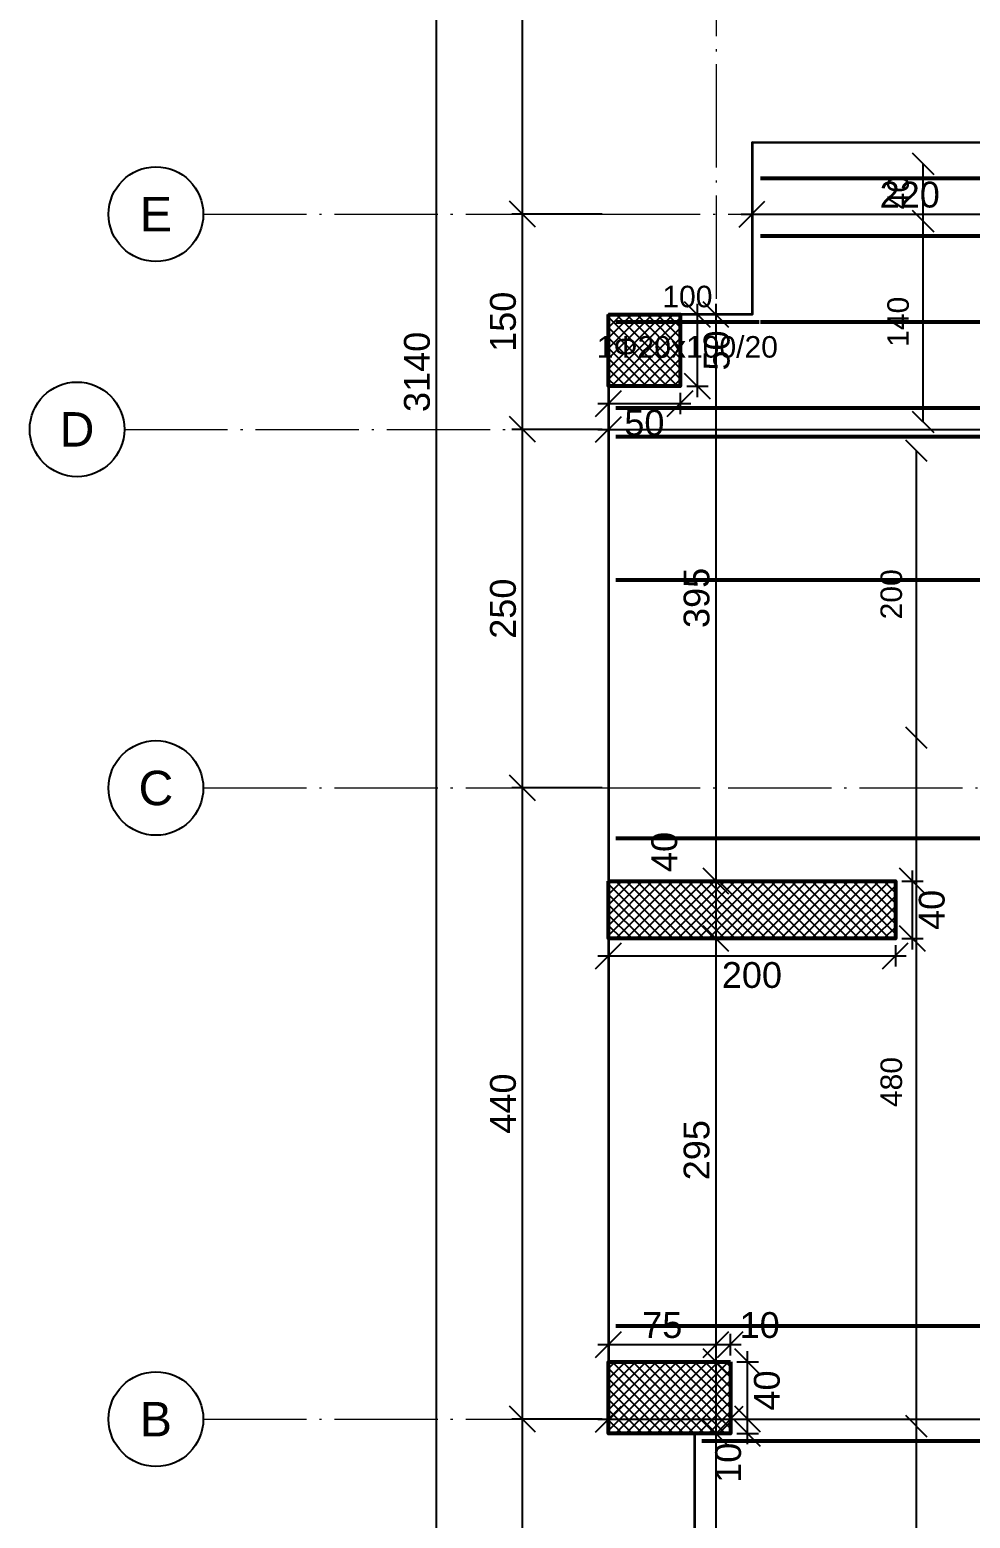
# Model space of a CAD drawing. Header units: millimetres. Extents: x -404 to 6018, y -5139 to 7890.
# Drawn here: x -404 to 252, y 571 to 1609 of the extents above; entities that cross this region are included whole.
import ezdxf
from ezdxf.enums import TextEntityAlignment as Align

# ---------------------------------------------------------------- set-up
doc = ezdxf.new("R2010")
doc.units = ezdxf.units.MM
doc.linetypes.add('ZWCAD_ISO04W100', pattern=[30.5, 24, -3, 0.5, -3])
for name, color, linetype, lineweight in [('AXIS LINES', 255, 'ZWCAD_ISO04W100', 13), ('COLUMN', 140, 'Continuous', 53), ('SLAB', 3, 'Continuous', 35), ('WALL', 10, 'Continuous', 53)]:
    doc.layers.add(name, color=color, linetype=linetype, lineweight=lineweight)
for name, color, linetype in [('FW_AXIS', 7, 'Continuous'), ('FW_COLUMN_HATCH', 8, 'Continuous'), ('FW_DIM', 7, 'Continuous'), ('FW_WALL_HATCH', 8, 'Continuous'), ('REB_BOT_MESH_X', 5, 'Continuous'), ('REB_BOT_MESH_X_RANGE', 5, 'Continuous'), ('REB_BOT_MESH_X_TEXT', 5, 'Continuous')]:
    doc.layers.add(name, color=color, linetype=linetype)
doc.styles.add('REBAR_TXT', font='arial.ttf')
doc.styles.get("Standard").update_dxf_attribs({"font": 'arial.ttf'})
doc.dimstyles.new('FW_DIM', dxfattribs={"dimtxt": 18, "dimasz": 9, "dimexe": 7.5, "dimexo": 4.5, "dimgap": 4.5, "dimtad": 1, "dimdec": 0, "dimtxsty": 'Standard', "dimtsz": 9, "dimcen": 2.5, "dimdle": 7.5, "dimclrd": 256, "dimclre": 256, "dimclrt": 7, "dimazin": 3, "dimtfac": 1, "dimtmove": 2, "dimatfit": 3})
doc.dimstyles.new('REBAR M-200', dxfattribs={"dimtxt": 15, "dimasz": 15, "dimexe": 25, "dimexo": 12.5, "dimgap": 10, "dimtad": 1, "dimdec": 0, "dimtxsty": 'Standard', "dimblk": 'NONE', "dimcen": 50, "dimse1": 1, "dimse2": 1, "dimclrd": 6, "dimclre": 6, "dimclrt": 7, "dimazin": 3, "dimtfac": 1, "dimtmove": 2, "dimatfit": 3, "dimldrblk": 'NONE', "dimlwd": 53})
doc.dimstyles.new('REBAR RANGE', dxfattribs={"dimtxt": 15, "dimasz": 2.5, "dimexe": 0, "dimexo": 0, "dimgap": 10, "dimtad": 1, "dimdec": 0, "dimtxsty": 'Standard', "dimtsz": 7.5, "dimcen": 2.5, "dimse1": 1, "dimse2": 1, "dimclrd": 6, "dimclre": 6, "dimclrt": 7, "dimazin": 3, "dimtfac": 1, "dimtmove": 2, "dimatfit": 3, "dimlwd": 25})

# ---------------------------------------------------------------- blocks, each defined once
blk = doc.blocks.new('*D242')
at = {"color": 6, "lineweight": 53}
blk.add_line((5, 1045), (974.5, 1045), dxfattribs=at)
at = {"layer": 'Defpoints'}
for p in [(5, 1045), (5, 1045), (974.5, 1045)]:
    blk.add_point(p, dxfattribs=at)
at = {"layer": 'REB_BOT_MESH_X', "color": 7, "insert": (489.75, 1062.5), "char_height": 15, "attachment_point": 5}
blk.add_mtext('970', dxfattribs=at)
blk = doc.blocks.new('_NONE')
blk = doc.blocks.new('*D278')
at = {"color": 6, "lineweight": 53}
blk.add_line((65, 625), (974.5, 625), dxfattribs=at)
at = {"layer": 'Defpoints'}
for p in [(65, 625), (65, 625), (974.5, 625)]:
    blk.add_point(p, dxfattribs=at)
at = {"layer": 'REB_BOT_MESH_X', "color": 7, "insert": (519.75, 642.5), "char_height": 15, "attachment_point": 5}
blk.add_mtext('910', dxfattribs=at)
blk = doc.blocks.new('*D282')
at = {"color": 6, "lineweight": 53}
blk.add_line((5, 705), (974.5, 705), dxfattribs=at)
at = {"layer": 'Defpoints'}
for p in [(5, 705), (5, 705), (974.5, 705)]:
    blk.add_point(p, dxfattribs=at)
at = {"layer": 'REB_BOT_MESH_X', "color": 7, "insert": (489.75, 722.5), "char_height": 15, "attachment_point": 5}
blk.add_mtext('970', dxfattribs=at)
blk = doc.blocks.new('*D290')
at = {"color": 6, "lineweight": 53}
blk.add_line((5, 1325), (974.5, 1325), dxfattribs=at)
at = {"layer": 'Defpoints'}
for p in [(5, 1325), (5, 1325), (974.5, 1325)]:
    blk.add_point(p, dxfattribs=at)
at = {"layer": 'REB_BOT_MESH_X', "color": 7, "insert": (489.75, 1342.5), "char_height": 15, "attachment_point": 5}
blk.add_mtext('970', dxfattribs=at)
blk = doc.blocks.new('_Oblique')
at = {"color": 0, "linetype": 'ByBlock', "lineweight": -2}
blk.add_line((-0.5, -0.5), (0.5, 0.5), dxfattribs=at)
blk = doc.blocks.new('*D295')
at = {"color": 6, "lineweight": 25}
blk.add_line((214.75, 15), (214.75, 635), dxfattribs=at)
at = {"layer": 'Defpoints'}
for p in [(214.75, 635), (214.75, 15), (214.75, 15)]:
    blk.add_point(p, dxfattribs=at)
at = {"layer": 'REB_BOT_MESH_X_RANGE', "color": 6, "xscale": 15, "yscale": 15, "rotation": 90}
for p in [(214.75, 635), (214.75, 15)]:
    blk.add_blockref('_OBLIQUE', p, dxfattribs=at)
at = {"layer": 'REB_BOT_MESH_X_RANGE', "color": 7, "insert": (197.25, 325), "char_height": 15, "attachment_point": 5, "rotation": 90}
blk.add_mtext('620', dxfattribs=at)
blk = doc.blocks.new('*D299')
at = {"color": 6, "lineweight": 25}
blk.add_line((214.75, 635), (214.75, 1115), dxfattribs=at)
at = {"layer": 'Defpoints'}
for p in [(214.75, 1115), (214.75, 635), (214.75, 635)]:
    blk.add_point(p, dxfattribs=at)
at = {"layer": 'REB_BOT_MESH_X_RANGE', "color": 6, "xscale": 15, "yscale": 15, "rotation": 90}
for p in [(214.75, 1115), (214.75, 635)]:
    blk.add_blockref('_OBLIQUE', p, dxfattribs=at)
at = {"layer": 'REB_BOT_MESH_X_RANGE', "color": 7, "insert": (197.25, 875), "char_height": 15, "attachment_point": 5, "rotation": 90}
blk.add_mtext('480', dxfattribs=at)
blk = doc.blocks.new('*D305')
at = {"color": 6, "lineweight": 25}
blk.add_line((214.75, 1115), (214.75, 1315), dxfattribs=at)
at = {"layer": 'Defpoints'}
for p in [(214.75, 1315), (214.75, 1115), (214.75, 1115)]:
    blk.add_point(p, dxfattribs=at)
at = {"layer": 'REB_BOT_MESH_X_RANGE', "color": 6, "xscale": 15, "yscale": 15, "rotation": 90}
for p in [(214.75, 1315), (214.75, 1115)]:
    blk.add_blockref('_OBLIQUE', p, dxfattribs=at)
at = {"layer": 'REB_BOT_MESH_X_RANGE', "color": 7, "insert": (197.25, 1215), "char_height": 15, "attachment_point": 5, "rotation": 90}
blk.add_mtext('200', dxfattribs=at)
blk = doc.blocks.new('*D306')
at = {"color": 6, "lineweight": 53}
blk.add_line((5, 1225), (664, 1225), dxfattribs=at)
at = {"layer": 'Defpoints'}
for p in [(5, 1225), (5, 1225), (664, 1225)]:
    blk.add_point(p, dxfattribs=at)
at = {"layer": 'REB_BOT_MESH_X', "color": 7, "insert": (334.5, 1242.5), "char_height": 15, "attachment_point": 5}
blk.add_mtext('659', dxfattribs=at)
blk = doc.blocks.new('*D315')
at = {"color": 6, "lineweight": 25}
blk.add_line((219.5, 1335), (219.5, 1475), dxfattribs=at)
at = {"layer": 'Defpoints'}
for p in [(219.5, 1475), (219.5, 1335), (219.5, 1335)]:
    blk.add_point(p, dxfattribs=at)
at = {"layer": 'REB_BOT_MESH_X_RANGE', "color": 6, "xscale": 15, "yscale": 15, "rotation": 90}
for p in [(219.5, 1475), (219.5, 1335)]:
    blk.add_blockref('_OBLIQUE', p, dxfattribs=at)
at = {"layer": 'REB_BOT_MESH_X_RANGE', "color": 7, "insert": (202, 1405), "char_height": 15, "attachment_point": 5, "rotation": 90}
blk.add_mtext('140', dxfattribs=at)
blk = doc.blocks.new('*D316')
at = {"color": 6, "lineweight": 53}
blk.add_line((106, 1405), (664, 1405), dxfattribs=at)
at = {"layer": 'Defpoints'}
for p in [(106, 1405), (106, 1405), (664, 1405)]:
    blk.add_point(p, dxfattribs=at)
at = {"layer": 'REB_BOT_MESH_X', "color": 7, "insert": (385, 1422.5), "char_height": 15, "attachment_point": 5}
blk.add_mtext('558', dxfattribs=at)
blk = doc.blocks.new('*D317')
at = {"color": 6, "lineweight": 53}
blk.add_line((5, 1345), (664, 1345), dxfattribs=at)
at = {"layer": 'Defpoints'}
for p in [(5, 1345), (5, 1345), (664, 1345)]:
    blk.add_point(p, dxfattribs=at)
at = {"layer": 'REB_BOT_MESH_X', "color": 7, "insert": (334.5, 1362.5), "char_height": 15, "attachment_point": 5}
blk.add_mtext('659', dxfattribs=at)
blk = doc.blocks.new('*D318')
at = {"color": 6, "lineweight": 53}
blk.add_line((106, 1465), (664, 1465), dxfattribs=at)
at = {"layer": 'Defpoints'}
for p in [(106, 1465), (106, 1465), (664, 1465)]:
    blk.add_point(p, dxfattribs=at)
at = {"layer": 'REB_BOT_MESH_X', "color": 7, "insert": (385, 1482.5), "char_height": 15, "attachment_point": 5}
blk.add_mtext('558', dxfattribs=at)
blk = doc.blocks.new('*D324')
at = {"color": 6, "lineweight": 25}
blk.add_line((219.5, 1475), (219.5, 1515), dxfattribs=at)
at = {"layer": 'Defpoints'}
for p in [(219.5, 1515), (219.5, 1475), (219.5, 1475)]:
    blk.add_point(p, dxfattribs=at)
at = {"layer": 'REB_BOT_MESH_X_RANGE', "color": 6, "xscale": 15, "yscale": 15, "rotation": 90}
for p in [(219.5, 1515), (219.5, 1475)]:
    blk.add_blockref('_OBLIQUE', p, dxfattribs=at)
at = {"layer": 'REB_BOT_MESH_X_RANGE', "color": 7, "insert": (202, 1495), "char_height": 15, "attachment_point": 5, "rotation": 90}
blk.add_mtext('40', dxfattribs=at)
blk = doc.blocks.new('*D325')
at = {"color": 6, "lineweight": 53}
blk.add_line((106, 1505), (560, 1505), dxfattribs=at)
at = {"layer": 'Defpoints'}
for p in [(106, 1505), (106, 1505), (560, 1505)]:
    blk.add_point(p, dxfattribs=at)
at = {"layer": 'REB_BOT_MESH_X', "color": 7, "insert": (333, 1522.5), "char_height": 15, "attachment_point": 5}
blk.add_mtext('454', dxfattribs=at)
blk = doc.blocks.new('*D327')
at = {"color": 6, "lineweight": 53}
blk.add_line((5, 1405), (105, 1405), dxfattribs=at)
at = {"layer": 'Defpoints'}
for p in [(5, 1405), (5, 1405), (105, 1405)]:
    blk.add_point(p, dxfattribs=at)
at = {"layer": 'REB_BOT_MESH_X', "color": 7, "insert": (55, 1422.5), "char_height": 15, "attachment_point": 5}
blk.add_mtext('100', dxfattribs=at)
blk = doc.blocks.new('*D331')
for p, q in [((212, 967.5), (212, 1022.5)), ((204.5, 1015), (219.5, 1015)), ((204.5, 975), (219.5, 975))]:
    blk.add_line(p, q)
at = {"layer": 'Defpoints'}
for p in [(200, 1015), (200, 975), (212, 975)]:
    blk.add_point(p, dxfattribs=at)
at = {"layer": 'FW_DIM', "xscale": 18, "yscale": 18, "rotation": 90}
for p in [(212, 1015), (212, 975)]:
    blk.add_blockref('_OBLIQUE', p, dxfattribs=at)
at = {"layer": 'FW_DIM', "color": 7, "insert": (225.5, 995), "char_height": 18, "attachment_point": 5, "rotation": 90}
blk.add_mtext('40', dxfattribs=at)
blk = doc.blocks.new('*D332')
for p, q in [((0, 970.5), (0, 955.5)), ((200, 970.5), (200, 955.5)), ((-7.5, 963), (207.5, 963))]:
    blk.add_line(p, q)
at = {"layer": 'Defpoints'}
for p in [(0, 975), (200, 975), (0, 963)]:
    blk.add_point(p, dxfattribs=at)
at = {"layer": 'FW_DIM', "xscale": 18, "yscale": 18}
for p in [(0, 963), (200, 963)]:
    blk.add_blockref('_OBLIQUE', p, dxfattribs=at)
at = {"layer": 'FW_DIM', "color": 7, "insert": (100, 949.5), "char_height": 18, "attachment_point": 5}
blk.add_mtext('200', dxfattribs=at)
blk = doc.blocks.new('*D381')
for p, q in [((0, 684.5), (0, 699.5)), ((75, 684.5), (75, 699.5)), ((-7.5, 692), (82.5, 692))]:
    blk.add_line(p, q)
at = {"layer": 'Defpoints'}
for p in [(0, 692), (0, 680), (75, 680)]:
    blk.add_point(p, dxfattribs=at)
at = {"layer": 'FW_DIM', "xscale": 18, "yscale": 18}
for p in [(0, 692), (75, 692)]:
    blk.add_blockref('_OBLIQUE', p, dxfattribs=at)
at = {"layer": 'FW_DIM', "color": 7, "insert": (37.5, 705.5), "char_height": 18, "attachment_point": 5}
blk.add_mtext('75', dxfattribs=at)
blk = doc.blocks.new('*D382')
for p, q in [((75, 684.5), (75, 699.5)), ((85, 684.5), (85, 699.5)), ((67.5, 692), (92.5, 692))]:
    blk.add_line(p, q)
at = {"layer": 'Defpoints'}
for p in [(75, 692), (75, 680), (85, 680)]:
    blk.add_point(p, dxfattribs=at)
at = {"layer": 'FW_DIM', "xscale": 18, "yscale": 18}
for p in [(75, 692), (85, 692)]:
    blk.add_blockref('_OBLIQUE', p, dxfattribs=at)
at = {"layer": 'FW_DIM', "color": 7, "insert": (105.4, 705.5), "char_height": 18, "attachment_point": 5}
blk.add_mtext('10', dxfattribs=at)
blk = doc.blocks.new('*D383')
for p, q in [((97, 622.5), (97, 647.5)), ((89.5, 640), (104.5, 640)), ((89.5, 630), (104.5, 630))]:
    blk.add_line(p, q)
at = {"layer": 'Defpoints'}
for p in [(85, 640), (85, 630), (97, 630)]:
    blk.add_point(p, dxfattribs=at)
at = {"layer": 'FW_DIM', "xscale": 18, "yscale": 18, "rotation": 90}
for p in [(97, 640), (97, 630)]:
    blk.add_blockref('_OBLIQUE', p, dxfattribs=at)
at = {"layer": 'FW_DIM', "color": 7, "insert": (83.5, 609.6), "char_height": 18, "attachment_point": 5, "rotation": 90}
blk.add_mtext('10', dxfattribs=at)
blk = doc.blocks.new('*D384')
for p, q in [((97, 632.5), (97, 687.5)), ((89.5, 680), (104.5, 680)), ((89.5, 640), (104.5, 640))]:
    blk.add_line(p, q)
at = {"layer": 'Defpoints'}
for p in [(85, 680), (85, 640), (97, 640)]:
    blk.add_point(p, dxfattribs=at)
at = {"layer": 'FW_DIM', "xscale": 18, "yscale": 18, "rotation": 90}
for p in [(97, 680), (97, 640)]:
    blk.add_blockref('_OBLIQUE', p, dxfattribs=at)
at = {"layer": 'FW_DIM', "color": 7, "insert": (110.5, 660), "char_height": 18, "attachment_point": 5, "rotation": 90}
blk.add_mtext('40', dxfattribs=at)
blk = doc.blocks.new('*D399')
for p, q in [((0, 1355.5), (0, 1340.5)), ((50, 1355.5), (50, 1340.5)), ((-7.5, 1348), (57.5, 1348))]:
    blk.add_line(p, q)
at = {"layer": 'Defpoints'}
for p in [(0, 1360), (50, 1360), (0, 1348)]:
    blk.add_point(p, dxfattribs=at)
at = {"layer": 'FW_DIM', "xscale": 18, "yscale": 18}
for p in [(0, 1348), (50, 1348)]:
    blk.add_blockref('_OBLIQUE', p, dxfattribs=at)
at = {"layer": 'FW_DIM', "color": 7, "insert": (25, 1334.5), "char_height": 18, "attachment_point": 5}
blk.add_mtext('50', dxfattribs=at)
blk = doc.blocks.new('*D400')
for p, q in [((62, 1352.5), (62, 1417.5)), ((54.5, 1410), (69.5, 1410)), ((54.5, 1360), (69.5, 1360))]:
    blk.add_line(p, q)
at = {"layer": 'Defpoints'}
for p in [(50, 1410), (50, 1360), (62, 1360)]:
    blk.add_point(p, dxfattribs=at)
at = {"layer": 'FW_DIM', "xscale": 18, "yscale": 18, "rotation": 90}
for p in [(62, 1410), (62, 1360)]:
    blk.add_blockref('_OBLIQUE', p, dxfattribs=at)
at = {"layer": 'FW_DIM', "color": 7, "insert": (75.5, 1385), "char_height": 18, "attachment_point": 5, "rotation": 90}
blk.add_mtext('50', dxfattribs=at)
blk = doc.blocks.new('*D412')
for p, q in [((0, 644.5), (0, 647.5)), ((85, 644.5), (85, 647.5)), ((-7.5, 640), (92.5, 640))]:
    blk.add_line(p, q)
at = {"layer": 'Defpoints'}
for p in [(0, 640), (0, 640), (85, 640)]:
    blk.add_point(p, dxfattribs=at)
at = {"layer": 'FW_DIM', "xscale": 18, "yscale": 18}
for p in [(0, 640), (85, 640)]:
    blk.add_blockref('_OBLIQUE', p, dxfattribs=at)
blk = doc.blocks.new('*D413')
for p, q in [((85, 644.5), (85, 647.5)), ((975, 644.5), (975, 647.5)), ((77.5, 640), (982.5, 640))]:
    blk.add_line(p, q)
at = {"layer": 'Defpoints'}
for p in [(85, 640), (85, 640), (975, 640)]:
    blk.add_point(p, dxfattribs=at)
at = {"layer": 'FW_DIM', "xscale": 18, "yscale": 18}
for p in [(85, 640), (975, 640)]:
    blk.add_blockref('_OBLIQUE', p, dxfattribs=at)
at = {"layer": 'FW_DIM', "color": 7, "insert": (530, 653.5), "char_height": 18, "attachment_point": 5}
blk.add_mtext('890', dxfattribs=at)
blk = doc.blocks.new('*D418')
for p, q in [((-7.5, 1330), (652.40001, 1330)), ((0, 1334.5), (0, 1337.5)), ((644.90001, 1334.5), (644.90001, 1337.5))]:
    blk.add_line(p, q)
at = {"layer": 'Defpoints'}
for p in [(0, 1330), (0, 1330), (644.90001, 1330)]:
    blk.add_point(p, dxfattribs=at)
at = {"layer": 'FW_DIM', "xscale": 18, "yscale": 18}
for p in [(0, 1330), (644.90001, 1330)]:
    blk.add_blockref('_OBLIQUE', p, dxfattribs=at)
at = {"layer": 'FW_DIM', "color": 7, "insert": (322.450005, 1343.5), "char_height": 18, "attachment_point": 5}
blk.add_mtext('645', dxfattribs=at)
blk = doc.blocks.new('*D425')
for p, q in [((100.09999, 1484.5), (100.09999, 1487.5)), ((320, 1484.5), (320, 1487.5)), ((92.59999, 1480), (327.5, 1480))]:
    blk.add_line(p, q)
at = {"layer": 'Defpoints'}
for p in [(100.09999, 1480), (100.09999, 1480), (320, 1480)]:
    blk.add_point(p, dxfattribs=at)
at = {"layer": 'FW_DIM', "xscale": 18, "yscale": 18}
for p in [(100.09999, 1480), (320, 1480)]:
    blk.add_blockref('_OBLIQUE', p, dxfattribs=at)
at = {"layer": 'FW_DIM', "color": 7, "insert": (210.049995, 1493.5), "char_height": 18, "attachment_point": 5}
blk.add_mtext('220', dxfattribs=at)
blk = doc.blocks.new('*D454')
for p, q in [((75, 172.5), (75, 637.5)), ((70.5, 630), (67.5, 630)), ((70.5, 180), (67.5, 180))]:
    blk.add_line(p, q)
at = {"layer": 'Defpoints'}
for p in [(75, 630), (75, 180), (75, 180)]:
    blk.add_point(p, dxfattribs=at)
at = {"layer": 'FW_DIM', "xscale": 18, "yscale": 18, "rotation": 90}
for p in [(75, 630), (75, 180)]:
    blk.add_blockref('_OBLIQUE', p, dxfattribs=at)
at = {"layer": 'FW_DIM', "color": 7, "insert": (61.5, 405), "char_height": 18, "attachment_point": 5, "rotation": 90}
blk.add_mtext('450', dxfattribs=at)
blk = doc.blocks.new('*D455')
for p, q in [((75, 622.5), (75, 687.5)), ((70.5, 680), (67.5, 680)), ((70.5, 630), (67.5, 630))]:
    blk.add_line(p, q)
at = {"layer": 'Defpoints'}
for p in [(75, 680), (75, 630), (75, 630)]:
    blk.add_point(p, dxfattribs=at)
at = {"layer": 'FW_DIM', "xscale": 18, "yscale": 18, "rotation": 90}
for p in [(75, 680), (75, 630)]:
    blk.add_blockref('_OBLIQUE', p, dxfattribs=at)
blk = doc.blocks.new('*D456')
for p, q in [((75, 672.5), (75, 982.5)), ((70.5, 975), (67.5, 975)), ((70.5, 680), (67.5, 680))]:
    blk.add_line(p, q)
at = {"layer": 'Defpoints'}
for p in [(75, 975), (75, 680), (75, 680)]:
    blk.add_point(p, dxfattribs=at)
at = {"layer": 'FW_DIM', "xscale": 18, "yscale": 18, "rotation": 90}
for p in [(75, 975), (75, 680)]:
    blk.add_blockref('_OBLIQUE', p, dxfattribs=at)
at = {"layer": 'FW_DIM', "color": 7, "insert": (61.5, 827.5), "char_height": 18, "attachment_point": 5, "rotation": 90}
blk.add_mtext('295', dxfattribs=at)
blk = doc.blocks.new('*D457')
for p, q in [((75, 967.5), (75, 1022.5)), ((70.5, 1015), (67.5, 1015)), ((70.5, 975), (67.5, 975))]:
    blk.add_line(p, q)
at = {"layer": 'Defpoints'}
for p in [(75, 1015), (75, 975), (75, 975)]:
    blk.add_point(p, dxfattribs=at)
at = {"layer": 'FW_DIM', "xscale": 18, "yscale": 18, "rotation": 90}
for p in [(75, 1015), (75, 975)]:
    blk.add_blockref('_OBLIQUE', p, dxfattribs=at)
at = {"layer": 'FW_DIM', "color": 7, "insert": (39, 1035.4), "char_height": 18, "attachment_point": 5, "rotation": 90}
blk.add_mtext('40', dxfattribs=at)
blk = doc.blocks.new('*D458')
for p, q in [((75, 1007.5), (75, 1417.5)), ((70.5, 1410), (67.5, 1410)), ((70.5, 1015), (67.5, 1015))]:
    blk.add_line(p, q)
at = {"layer": 'Defpoints'}
for p in [(75, 1410), (75, 1015), (75, 1015)]:
    blk.add_point(p, dxfattribs=at)
at = {"layer": 'FW_DIM', "xscale": 18, "yscale": 18, "rotation": 90}
for p in [(75, 1410), (75, 1015)]:
    blk.add_blockref('_OBLIQUE', p, dxfattribs=at)
at = {"layer": 'FW_DIM', "color": 7, "insert": (61.5, 1212.5), "char_height": 18, "attachment_point": 5, "rotation": 90}
blk.add_mtext('395', dxfattribs=at)
blk = doc.blocks.new('*D511')
for p, q in [((-60, 2.5), (-60, 647.5)), ((-4.5, 640), (-67.5, 640)), ((-4.5, 10), (-67.5, 10))]:
    blk.add_line(p, q)
at = {"layer": 'Defpoints'}
for p in [(0, 640), (-60, 10), (0, 10)]:
    blk.add_point(p, dxfattribs=at)
at = {"layer": 'FW_DIM', "xscale": 18, "yscale": 18, "rotation": 90}
for p in [(-60, 640), (-60, 10)]:
    blk.add_blockref('_OBLIQUE', p, dxfattribs=at)
at = {"layer": 'FW_DIM', "color": 7, "insert": (-73.5, 325), "char_height": 18, "attachment_point": 5, "rotation": 90}
blk.add_mtext('630', dxfattribs=at)
blk = doc.blocks.new('*D512')
for p, q in [((-4.5, 1080), (-67.5, 1080)), ((-60, 632.5), (-60, 1087.5)), ((-4.5, 640), (-67.5, 640))]:
    blk.add_line(p, q)
at = {"layer": 'Defpoints'}
for p in [(0, 1080), (-60, 640), (0, 640)]:
    blk.add_point(p, dxfattribs=at)
at = {"layer": 'FW_DIM', "xscale": 18, "yscale": 18, "rotation": 90}
for p in [(-60, 1080), (-60, 640)]:
    blk.add_blockref('_OBLIQUE', p, dxfattribs=at)
at = {"layer": 'FW_DIM', "color": 7, "insert": (-73.5, 860), "char_height": 18, "attachment_point": 5, "rotation": 90}
blk.add_mtext('440', dxfattribs=at)
blk = doc.blocks.new('*D513')
for p, q in [((-4.5, 1330), (-67.5, 1330)), ((-60, 1072.5), (-60, 1337.5)), ((-4.5, 1080), (-67.5, 1080))]:
    blk.add_line(p, q)
at = {"layer": 'Defpoints'}
for p in [(0, 1330), (-60, 1080), (0, 1080)]:
    blk.add_point(p, dxfattribs=at)
at = {"layer": 'FW_DIM', "xscale": 18, "yscale": 18, "rotation": 90}
for p in [(-60, 1330), (-60, 1080)]:
    blk.add_blockref('_OBLIQUE', p, dxfattribs=at)
at = {"layer": 'FW_DIM', "color": 7, "insert": (-73.5, 1205), "char_height": 18, "attachment_point": 5, "rotation": 90}
blk.add_mtext('250', dxfattribs=at)
blk = doc.blocks.new('*D514')
for p, q in [((-60, 1322.5), (-60, 1487.5)), ((-4.5, 1480), (-67.5, 1480)), ((-4.5, 1330), (-67.5, 1330))]:
    blk.add_line(p, q)
at = {"layer": 'Defpoints'}
for p in [(0, 1480), (-60, 1330), (0, 1330)]:
    blk.add_point(p, dxfattribs=at)
at = {"layer": 'FW_DIM', "xscale": 18, "yscale": 18, "rotation": 90}
for p in [(-60, 1480), (-60, 1330)]:
    blk.add_blockref('_OBLIQUE', p, dxfattribs=at)
at = {"layer": 'FW_DIM', "color": 7, "insert": (-73.5, 1405), "char_height": 18, "attachment_point": 5, "rotation": 90}
blk.add_mtext('150', dxfattribs=at)
blk = doc.blocks.new('*D515')
for p, q in [((-60, 1472.5), (-60, 1967.5)), ((-4.5, 1960), (-67.5, 1960)), ((-4.5, 1480), (-67.5, 1480))]:
    blk.add_line(p, q)
at = {"layer": 'Defpoints'}
for p in [(0, 1960), (-60, 1480), (0, 1480)]:
    blk.add_point(p, dxfattribs=at)
at = {"layer": 'FW_DIM', "xscale": 18, "yscale": 18, "rotation": 90}
for p in [(-60, 1960), (-60, 1480)]:
    blk.add_blockref('_OBLIQUE', p, dxfattribs=at)
at = {"layer": 'FW_DIM', "color": 7, "insert": (-73.5, 1720), "char_height": 18, "attachment_point": 5, "rotation": 90}
blk.add_mtext('480', dxfattribs=at)
blk = doc.blocks.new('*D528')
for p, q in [((-120, -207.5), (-120, 2947.59999)), ((-4.5, 2940.09999), (-127.5, 2940.09999)), ((-4.5, -200), (-127.5, -200))]:
    blk.add_line(p, q)
at = {"layer": 'Defpoints'}
for p in [(0, 2940.09999), (-120, -200), (0, -200)]:
    blk.add_point(p, dxfattribs=at)
at = {"layer": 'FW_DIM', "xscale": 18, "yscale": 18, "rotation": 90}
for p in [(-120, 2940.09999), (-120, -200)]:
    blk.add_blockref('_OBLIQUE', p, dxfattribs=at)
at = {"layer": 'FW_DIM', "color": 7, "insert": (-133.5, 1370.049995), "char_height": 18, "attachment_point": 5, "rotation": 90}
blk.add_mtext('3140', dxfattribs=at)

msp = doc.modelspace()

# ---------------------------------------------------------------- hatches: boundary and pattern name
at = {"layer": 'FW_COLUMN_HATCH'}
h = msp.add_hatch(dxfattribs=at)
h.set_pattern_fill('ANSI37', scale=1.6)
h.paths.add_polyline_path([(0, 1410), (50, 1410), (50, 1360), (0, 1360), (0, 1410)])
h = msp.add_hatch(dxfattribs=at)
h.set_pattern_fill('ANSI37', scale=1.6)
h.paths.add_polyline_path([(85, 680), (85, 630), (0, 630), (0, 680), (85, 680), (85, 680)])
at = {"layer": 'FW_WALL_HATCH'}
h = msp.add_hatch(dxfattribs=at)
h.set_pattern_fill('ANSI37', scale=1.6)
h.paths.add_polyline_path([(0, 1015), (200, 1015), (200, 975), (0, 975), (0, 1015)])

# ---------------------------------------------------------------- linework, layer by layer
at = {"layer": 'AXIS LINES', "color": 0, "ltscale": 3}
for points in [[(75, 3140), (75, -400.1)], [(-282.6, 1480), (2132.4, 1480)], [(-337.6, 1330), (2077.4, 1330)], [(-282.6, 1080), (2132.4, 1080)], [(-282.6, 640), (2132.4, 640)]]:
    msp.add_lwpolyline(points, dxfattribs=at)
at = {"layer": 'COLUMN', "ltscale": 0.08}
for points in [[(0, 1410), (50, 1410), (50, 1360), (0, 1360), (0, 1410)], [(85, 680), (85, 630), (0, 630), (0, 680), (85, 680)]]:
    msp.add_lwpolyline(points, dxfattribs=at)
at = {"layer": 'FW_AXIS'}
for centre in [(-315.6, 1480), (-370.6, 1330), (-315.6, 1080), (-315.6, 640)]:
    msp.add_circle(centre, 33, dxfattribs=at)
at = {"layer": 'SLAB', "ltscale": 0.08}
msp.add_lwpolyline([(644.9, 1950), (644.9, 1490), (565, 1490), (565.1, 1529.4), (100.1, 1530), (100.1, 1410), (0, 1410), (0, 680), (0, 630), (60, 630), (60, -200), (760.1, -200), (760.1, 0), (910, 0), (910, -199.9), (1610, -199.9)], dxfattribs=at)
at = {"layer": 'WALL', "ltscale": 0.08}
msp.add_lwpolyline([(0, 1015), (200, 1015), (200, 975), (0, 975)], close=True, dxfattribs=at)

# ---------------------------------------------------------------- texts
at = {"layer": 'FW_AXIS', "color": 7, "style": 'REBAR_TXT'}
for s, p in [('E', (-315.6, 1480)), ('D', (-370.6, 1330)), ('C', (-315.6, 1080)), ('B', (-315.6, 640))]:
    msp.add_text(s, height=24, dxfattribs=at).set_placement(p, align=Align.MIDDLE_CENTER)
at = {"layer": 'REB_BOT_MESH_X_TEXT', "color": 7, "style": 'REBAR_TXT'}
msp.add_text('1Φ20x100/20', height=15, dxfattribs=at).set_placement((55, 1395), align=Align.TOP_CENTER)

# ---------------------------------------------------------------- dimensions: what is measured, and where the dimension line sits
at = {"layer": 'FW_DIM'}
for base, p1, p2, picture, middle in [((-120, -200), (0, -200), (0, 2940.1), '*D528', (-133.5, 1370)), ((-60, 1480), (0, 1480), (0, 1960), '*D515', (-73.5, 1720)), ((-60, 1330), (0, 1330), (0, 1480), '*D514', (-73.5, 1405)), ((-60, 1080), (0, 1080), (0, 1330), '*D513', (-73.5, 1205)), ((-60, 640), (0, 640), (0, 1080), '*D512', (-73.5, 860)), ((-60, 10), (0, 10), (0, 640), '*D511', (-73.5, 325))]:
    dim = msp.add_linear_dim(base=base, p1=p1, p2=p2, angle=90, dimstyle='FW_DIM', dxfattribs=at)
    dim.commit()
    dim.dimension.update_dxf_attribs({"geometry": picture, "text_midpoint": middle})
for base, p1, p2, text, picture, middle in [((100.1, 1480), (100.1, 1480), (320, 1480), '220', '*D425', (210, 1493.5)), ((0, 1348), (0, 1360), (50, 1360), '50', '*D399', (25, 1334.5)), ((0, 1330), (0, 1330), (644.9, 1330), '645', '*D418', (322.5, 1343.5)), ((0, 963), (0, 975), (200, 975), '200', '*D332', (100, 949.5)), ((0, 692), (0, 680), (75, 680), '75', '*D381', (37.5, 705.5)), ((75, 692), (75, 680), (85, 680), '10', '*D382', (105.4, 705.5)), ((85, 640), (85, 640), (975, 640), '890', '*D413', (530, 653.5)), ((0, 640), (0, 640), (85, 640), ' ', '*D412', (42.5, 640))]:
    dim = msp.add_linear_dim(base=base, p1=p1, p2=p2, text=text, dimstyle='FW_DIM', override={"dimtmove": 2}, dxfattribs=at)
    dim.commit()
    dim.dimension.update_dxf_attribs({"geometry": picture, "text_midpoint": middle, "dimtype": 160})
for base, p1, p2, text, picture, middle in [((75, 1015), (75, 1015), (75, 1410), '395', '*D458', (61.5, 1212.5)), ((62, 1360), (50, 1360), (50, 1410), '50', '*D400', (75.5, 1385)), ((75, 975), (75, 975), (75, 1015), '40', '*D457', (39, 1035.4)), ((212, 975), (200, 975), (200, 1015), '40', '*D331', (225.5, 995)), ((75, 680), (75, 680), (75, 975), '295', '*D456', (61.5, 827.5)), ((75, 630), (75, 630), (75, 680), ' ', '*D455', (75, 655)), ((97, 640), (85, 640), (85, 680), '40', '*D384', (110.5, 660)), ((97, 630), (85, 630), (85, 640), '10', '*D383', (83.5, 609.6)), ((75, 180), (75, 180), (75, 630), '450', '*D454', (61.5, 405))]:
    dim = msp.add_linear_dim(base=base, p1=p1, p2=p2, angle=90, text=text, dimstyle='FW_DIM', override={"dimtmove": 2}, dxfattribs=at)
    dim.commit()
    dim.dimension.update_dxf_attribs({"geometry": picture, "text_midpoint": middle, "dimtype": 160})
at = {"layer": 'REB_BOT_MESH_X'}
for base, p1, p2, picture, middle in [((106, 1505), (106, 1505), (560, 1505), '*D325', (333, 1522.5)), ((106, 1465), (106, 1465), (664, 1465), '*D318', (385, 1482.5)), ((5, 1405), (5, 1405), (105, 1405), '*D327', (55, 1422.5)), ((106, 1405), (106, 1405), (664, 1405), '*D316', (385, 1422.5)), ((5, 1345), (5, 1345), (664, 1345), '*D317', (334.5, 1362.5)), ((5, 1325), (5, 1325), (974.5, 1325), '*D290', (489.75, 1342.5)), ((5, 1225), (5, 1225), (664, 1225), '*D306', (334.5, 1242.5)), ((5, 1045), (5, 1045), (974.5, 1045), '*D242', (489.75, 1062.5)), ((5, 705), (5, 705), (974.5, 705), '*D282', (489.75, 722.5)), ((65, 625), (65, 625), (974.5, 625), '*D278', (519.75, 642.5))]:
    dim = msp.add_linear_dim(base=base, p1=p1, p2=p2, dimstyle='REBAR M-200', dxfattribs=at)
    dim.commit()
    dim.dimension.update_dxf_attribs({"geometry": picture, "text_midpoint": middle})
at = {"layer": 'REB_BOT_MESH_X_RANGE'}
for base, p1, p2, picture, middle in [((219.5, 1475), (219.5, 1475), (219.5, 1515), '*D324', (202, 1495)), ((219.5, 1335), (219.5, 1335), (219.5, 1475), '*D315', (202, 1405)), ((214.8, 1115), (214.8, 1115), (214.8, 1315), '*D305', (197.2, 1215)), ((214.8, 635), (214.8, 635), (214.8, 1115), '*D299', (197.2, 875)), ((214.8, 15), (214.8, 15), (214.8, 635), '*D295', (197.2, 325))]:
    dim = msp.add_linear_dim(base=base, p1=p1, p2=p2, angle=90, dimstyle='REBAR RANGE', dxfattribs=at)
    dim.commit()
    dim.dimension.update_dxf_attribs({"geometry": picture, "text_midpoint": middle})

doc.saveas('drawing.dxf')
